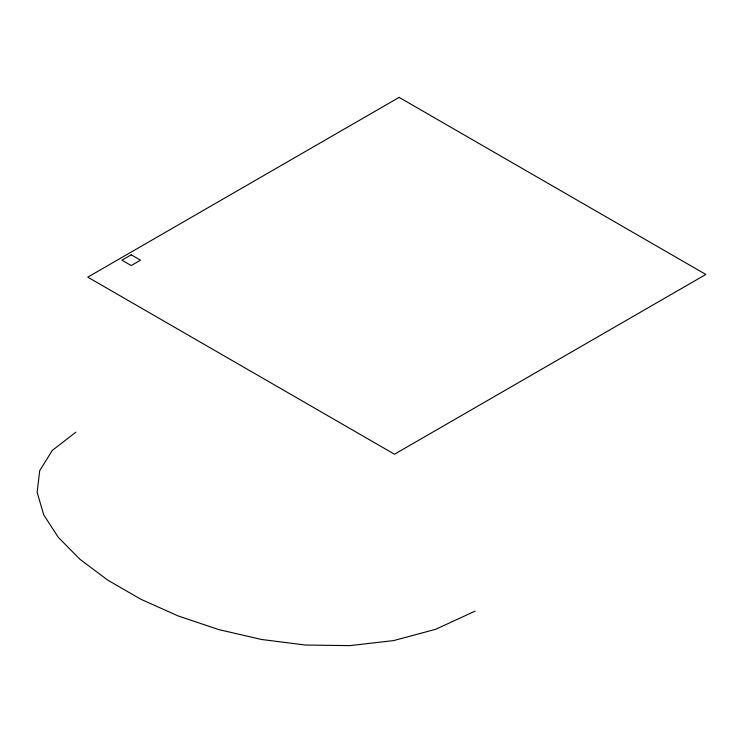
<?xml version="1.0" encoding="UTF-8"?>
<svg xmlns="http://www.w3.org/2000/svg" width="743" height="743" viewBox="0 0 743 743"><rect width="100%" height="100%" fill="white"/><g stroke="black" fill="none" stroke-linecap="round" stroke-linejoin="round"><path stroke-width="1.11" d="M75.925 432.166L52.307 450.407L39.704 470.672L37.15 492.34L43.67 514.769L58.279 537.31L80.021 559.349L107.911 580.227L140.984 599.322L178.255 615.984L218.758 629.59L261.517 639.482L305.568 645.045L349.925 645.621L393.614 640.587L435.667 629.302L475.111 611.127M399.14 97.379L87.776 277.139L394.487 454.224L705.85 274.455L399.14 97.379M131.223 254.821L121.926 260.189L131.223 265.557L140.52 260.189L131.223 254.821"/></g></svg>
